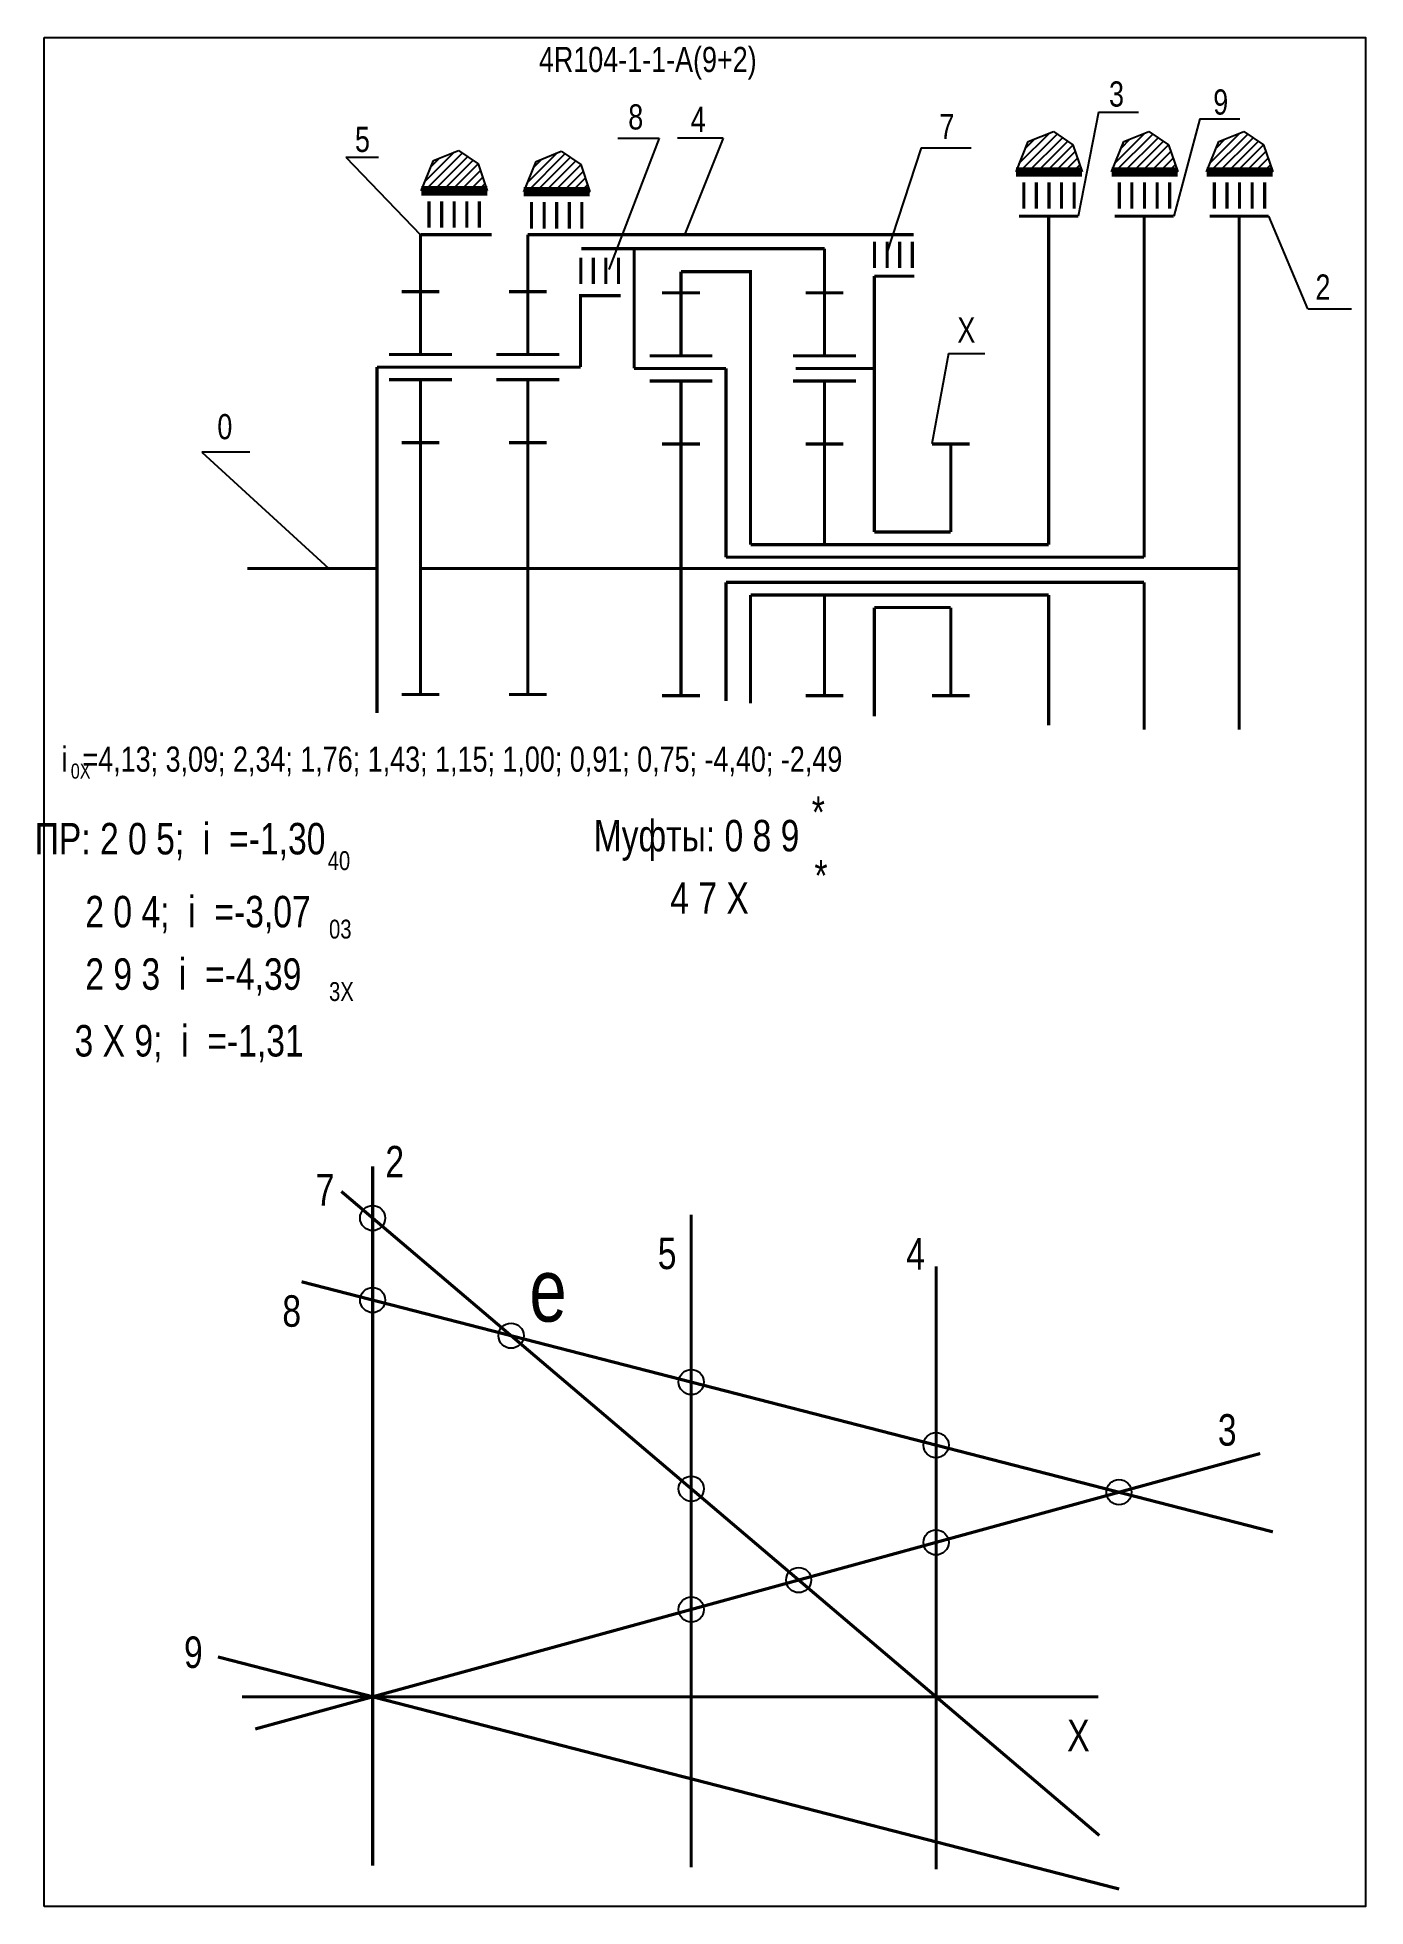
# Model space of a CAD drawing. Extents: x -354 to -142, y 153 to 450.
import ezdxf

# ---------------------------------------------------------------- set-up
doc = ezdxf.new("R2010")
doc.units = 0
doc.header["$LTSCALE"] = 15
doc.layers.add('DIM', color=92, linetype='CONTINUOUS')
doc.layers.add('MAIN', color=5, linetype='CONTINUOUS')
doc.styles.add('AMK', font='amk.shx', dxfattribs={"width": 0.8})

msp = doc.modelspace()

# ---------------------------------------------------------------- hatches: boundary and pattern name
at = {"layer": 'DIM'}
h = msp.add_hatch(dxfattribs=at)
h.set_pattern_fill('_USER', color=0, angle=45, style=0, pattern_type=0)
h.set_pattern_definition([(45, (54.257, 2.7853), (-0.7071068, 0.7071068), [])])
h.paths.add_polyline_path([(-196.04, 433.3), (-197.98, 428.48), (-187.49, 428.48), (-188.94, 432.81), (-192.05, 434.92)])
h = msp.add_hatch(dxfattribs=at)
h.set_pattern_fill('_USER', color=0, angle=45, style=0, pattern_type=0)
h.set_pattern_definition([(45, (69.4396, 2.7853), (-0.7071068, 0.7071068), [])])
h.paths.add_polyline_path([(-180.86, 433.3), (-182.8, 428.48), (-172.3, 428.48), (-173.75, 432.81), (-176.87, 434.92)])
h = msp.add_hatch(dxfattribs=at)
h.set_pattern_fill('_USER', color=0, angle=45, style=0, pattern_type=0)
h.set_pattern_definition([(45, (84.5406, 2.7853), (-0.7071068, 0.7071068), [])])
h.paths.add_polyline_path([(-165.76, 433.3), (-167.7, 428.48), (-157.2, 428.48), (-158.65, 432.81), (-161.77, 434.92)])
h = msp.add_hatch(dxfattribs=at)
h.set_pattern_fill('_USER', color=0, angle=45, style=0, pattern_type=0)
h.set_pattern_definition([(45, (-40.2674, -0.2208), (-0.7071068, 0.7071068), [])])
h.paths.add_polyline_path([(-290.56, 430.3), (-292.51, 425.48), (-282.01, 425.48), (-283.46, 429.8), (-286.58, 431.92)])
h = msp.add_hatch(dxfattribs=at)
h.set_pattern_fill('_USER', color=0, angle=45, style=0, pattern_type=0)
h.set_pattern_definition([(45, (-23.9747, -0.3551), (-0.7071068, 0.7071068), [])])
h.paths.add_polyline_path([(-274.27, 430.16), (-276.21, 425.34), (-265.72, 425.34), (-267.17, 429.67), (-270.28, 431.78)])

# ---------------------------------------------------------------- linework, layer by layer
at = {"layer": 'DIM', "color": 0}
for p, q in [((-184.87, 437.96), (-188.11, 421.47)), ((-184.87, 437.96), (-178.52, 437.96)), ((-168.77, 436.91), (-172.92, 421.47)), ((-168.77, 436.91), (-162.42, 436.91)), ((-254.69, 433.85), (-262.7, 412.98)), ((-261.26, 433.85), (-254.69, 433.85)), ((-244.54, 433.86), (-251.8, 433.86)), ((-244.54, 433.86), (-250.69, 418.52)), ((-196.04, 433.3), (-192.05, 434.92)), ((-192.05, 434.92), (-188.94, 432.81)), ((-180.86, 433.3), (-176.87, 434.92)), ((-176.87, 434.92), (-173.75, 432.81)), ((-165.76, 433.3), (-161.77, 434.92)), ((-161.77, 434.92), (-158.65, 432.81)), ((-304.5, 430.82), (-299.32, 430.82)), ((-304.5, 430.82), (-292.62, 418.52)), ((-290.56, 430.3), (-286.58, 431.92)), ((-286.58, 431.92), (-283.46, 429.8)), ((-274.27, 430.16), (-270.28, 431.78)), ((-270.28, 431.78), (-267.17, 429.67)), ((-213.05, 432.32), (-218.58, 415.49)), ((-213.05, 432.32), (-205.1, 432.32)), ((-197.98, 428.48), (-196.04, 433.3)), ((-188.94, 432.81), (-187.49, 428.48)), ((-182.8, 428.48), (-180.86, 433.3)), ((-173.75, 432.81), (-172.3, 428.48)), ((-167.7, 428.48), (-165.76, 433.3)), ((-158.65, 432.81), (-157.2, 428.48)), ((-292.51, 425.48), (-290.56, 430.3)), ((-283.46, 429.8), (-282.01, 425.48)), ((-276.21, 425.34), (-274.27, 430.16)), ((-267.17, 429.67), (-265.72, 425.34)), ((-151.61, 406.73), (-157.82, 421.47)), ((-151.61, 406.73), (-144.69, 406.73)), ((-208.7, 399.65), (-211.35, 385.27)), ((-208.7, 399.65), (-202.97, 399.65)), ((-319.75, 383.95), (-327.36, 383.95)), ((-327.36, 383.95), (-307.2, 365.47))]:
    msp.add_line(p, q, dxfattribs=at)
at = {"layer": 'DIM', "color": 0, "const_width": 0.5}
for points in [[(-192.81, 369.27), (-192.81, 421.47)], [(-177.63, 367.27), (-177.63, 421.47)], [(-162.53, 365.47), (-162.53, 421.47)], [(-283.99, 418.52), (-283.99, 418.52), (-281.32, 418.52)], [(-214.23, 418.52), (-275.57, 418.52)], [(-267.06, 416.29), (-228.41, 416.29)], [(-258.68, 397.27), (-258.68, 416.29)], [(-251.23, 412.63), (-240.17, 412.63), (-240.17, 369.27)], [(-220.5, 411.93), (-220.5, 371.27)], [(-220.5, 411.93), (-214.15, 411.93)], [(-267.19, 397.47), (-267.19, 408.82), (-260.83, 408.82)], [(-299.54, 397.47), (-299.54, 342.51)], [(-244.07, 397.27), (-244.07, 367.27)], [(-220.5, 371.27), (-208.35, 371.27)], [(-240.17, 369.27), (-228.41, 369.27)], [(-228.41, 369.27), (-192.81, 369.27)], [(-320.17, 365.47), (-301.02, 365.47)], [(-301.02, 365.47), (-299.54, 365.47)], [(-292.62, 365.47), (-275.57, 365.47)], [(-275.57, 365.47), (-162.53, 365.47)], [(-244.07, 367.27), (-177.63, 367.27)], [(-162.53, 339.89), (-162.53, 365.47)], [(-244.07, 363.27), (-177.63, 363.27)], [(-244.07, 363.27), (-244.07, 344.43)], [(-177.63, 339.89), (-177.63, 363.27)], [(-240.17, 361.27), (-228.41, 361.27)], [(-240.17, 361.27), (-240.17, 344.08)], [(-228.41, 361.27), (-192.81, 361.27)], [(-220.5, 359.27), (-220.5, 342.01)], [(-220.5, 359.27), (-208.35, 359.27)], [(-192.81, 340.55), (-192.81, 361.27)], [(-300.23, 270.47), (-300.23, 159.39)], [(-184.75, 164.17), (-305.21, 266.5)], [(-249.6, 262.79), (-249.6, 159.12)], [(-210.69, 254.6), (-210.69, 158.81)], [(-157.17, 212.41), (-311.53, 252.15)], [(-159.18, 224.86), (-318.89, 181.09)], [(-181.6, 155.66), (-324.82, 192.54)], [(-321, 186.21), (-184.93, 186.21)]]:
    msp.add_lwpolyline(points, dxfattribs=at)
at = {"layer": 'DIM', "color": 0}
for centre in [(-300.23, 262.27), (-300.23, 249.24), (-278.23, 243.58), (-249.6, 236.21), (-210.69, 226.19), (-249.6, 219.26), (-181.63, 218.71), (-210.69, 210.74), (-232.53, 204.76), (-249.6, 200.08)]:
    msp.add_circle(centre, 2, dxfattribs=at)
at = {"layer": 'MAIN'}
for points in [[(-352.43, 152.87), (-352.43, 449.87)], [(-352.43, 449.87), (-142.43, 449.87), (-142.43, 152.87), (-352.43, 152.87)]]:
    msp.add_lwpolyline(points, dxfattribs=at)
at = {"layer": 'MAIN', "color": 0}
for points, const_width in [([(-197.98, 428.48), (-187.49, 428.48)], 1.5), ([(-182.8, 428.48), (-172.3, 428.48)], 1.5), ([(-167.7, 428.48), (-157.2, 428.48)], 1.5), ([(-292.51, 425.48), (-282.01, 425.48)], 1.5), ([(-276.21, 425.34), (-265.72, 425.34)], 1.5), ([(-188.75, 426.83), (-188.75, 422.64)], 0.5), ([(-173.57, 426.83), (-173.57, 422.64)], 0.5), ([(-158.47, 426.83), (-158.47, 422.64)], 0.5), ([(-283.27, 423.83), (-283.27, 419.63)], 0.5), ([(-266.98, 423.69), (-266.98, 419.5)], 0.5), ([(-197.52, 421.47), (-188.11, 421.47)], 0.5), ([(-182.33, 421.47), (-172.92, 421.47)], 0.5), ([(-167.23, 421.47), (-157.82, 421.47)], 0.5), ([(-292.62, 409.47), (-292.62, 418.52)], 0.5), ([(-292.62, 418.52), (-283.99, 418.52)], 0.5), ([(-275.57, 409.47), (-275.57, 418.52)], 0.5), ([(-228.41, 399.27), (-228.41, 416.29)], 0.5), ([(-251.23, 409.27), (-251.23, 412.63)], 0.5), ([(-292.62, 409.47), (-295.62, 409.47)], 0.5), ([(-292.62, 399.47), (-292.62, 409.47)], 0.5), ([(-292.62, 409.47), (-289.62, 409.47)], 0.5), ([(-275.57, 409.47), (-278.57, 409.47)], 0.5), ([(-275.57, 399.47), (-275.57, 409.47)], 0.5), ([(-275.57, 409.47), (-272.57, 409.47)], 0.5), ([(-251.23, 409.27), (-254.23, 409.27)], 0.5), ([(-251.23, 399.27), (-251.23, 409.27)], 0.5), ([(-251.23, 409.27), (-248.23, 409.27)], 0.5), ([(-228.41, 409.27), (-231.41, 409.27)], 0.5), ([(-228.41, 409.27), (-225.41, 409.27)], 0.5), ([(-228.41, 399.27), (-233.41, 399.27)], 0.5), ([(-228.41, 399.27), (-223.41, 399.27)], 0.5), ([(-267.19, 397.47), (-299.54, 397.47)], 0.5), ([(-292.62, 395.47), (-297.62, 395.47)], 0.5), ([(-292.62, 385.47), (-292.62, 395.47), (-287.62, 395.47)], 0.5), ([(-275.57, 395.47), (-280.57, 395.47)], 0.5), ([(-275.57, 385.47), (-275.57, 395.47), (-270.57, 395.47)], 0.5), ([(-244.07, 397.27), (-258.68, 397.27)], 0.5), ([(-251.23, 395.27), (-256.23, 395.27)], 0.5), ([(-251.23, 385.27), (-251.23, 395.27), (-246.23, 395.27)], 0.5), ([(-228.41, 395.27), (-233.41, 395.27)], 0.5), ([(-220.5, 397.27), (-233.01, 397.27)], 0.5), ([(-228.41, 385.27), (-228.41, 395.27), (-223.41, 395.27)], 0.5), ([(-292.62, 385.47), (-295.62, 385.47)], 0.5), ([(-292.62, 365.47), (-292.62, 385.47)], 0.5), ([(-292.62, 385.47), (-289.62, 385.47)], 0.5), ([(-275.57, 385.47), (-278.57, 385.47)], 0.5), ([(-275.57, 365.47), (-275.57, 385.47)], 0.5), ([(-275.57, 385.47), (-272.57, 385.47)], 0.5), ([(-251.23, 385.27), (-254.23, 385.27)], 0.5), ([(-251.23, 365.47), (-251.23, 385.27)], 0.5), ([(-251.23, 385.27), (-248.23, 385.27)], 0.5), ([(-228.41, 385.27), (-231.41, 385.27)], 0.5), ([(-228.41, 369.27), (-228.41, 385.27)], 0.5), ([(-228.41, 385.27), (-225.41, 385.27)], 0.5), ([(-208.35, 385.27), (-211.35, 385.27)], 0.5), ([(-208.35, 371.27), (-208.35, 385.27)], 0.5), ([(-208.35, 385.27), (-205.35, 385.27)], 0.5), ([(-292.62, 365.47), (-292.62, 345.47)], 0.5), ([(-275.57, 365.47), (-275.57, 345.47)], 0.5), ([(-251.23, 365.47), (-251.23, 345.27)], 0.5), ([(-228.41, 361.27), (-228.41, 345.27)], 0.5), ([(-208.35, 359.27), (-208.35, 345.27)], 0.5), ([(-292.62, 345.47), (-295.62, 345.47)], 0.5), ([(-292.62, 345.47), (-289.62, 345.47)], 0.5), ([(-275.57, 345.47), (-278.57, 345.47)], 0.5), ([(-275.57, 345.47), (-272.57, 345.47)], 0.5), ([(-251.23, 345.27), (-254.23, 345.27)], 0.5), ([(-251.23, 345.27), (-248.23, 345.27)], 0.5), ([(-228.41, 345.27), (-231.41, 345.27)], 0.5), ([(-228.41, 345.27), (-225.41, 345.27)], 0.5), ([(-208.35, 345.27), (-211.35, 345.27)], 0.5), ([(-208.35, 345.27), (-205.35, 345.27)], 0.5)]:
    msp.add_lwpolyline(points, dxfattribs=dict(at, const_width=const_width))
for points in [[(-196.75, 426.83, 0.5, 0.5, 0), (-196.75, 422.64, 0.5, 0.5, 0)], [(-194.75, 426.83, 0.5, 0.5, 0), (-194.75, 422.64, 0.5, 0.5, 0)], [(-192.75, 426.83, 0.5, 0.5, 0), (-192.75, 422.64, 0.5, 0.5, 0)], [(-190.75, 426.83, 0.5, 0.5, 0), (-190.75, 422.64, 0.5, 0.5, 0)], [(-181.57, 426.83, 0.5, 0.5, 0), (-181.57, 422.64, 0.5, 0.5, 0)], [(-179.57, 426.83, 0.5, 0.5, 0), (-179.57, 422.64, 0.5, 0.5, 0)], [(-177.57, 426.83, 0.5, 0.5, 0), (-177.57, 422.64, 0.5, 0.5, 0)], [(-175.57, 426.83, 0.5, 0.5, 0), (-175.57, 422.64, 0.5, 0.5, 0)], [(-166.47, 426.83, 0.5, 0.5, 0), (-166.47, 422.64, 0.5, 0.5, 0)], [(-164.47, 426.83, 0.5, 0.5, 0), (-164.47, 422.64, 0.5, 0.5, 0)], [(-162.47, 426.83, 0.5, 0.5, 0), (-162.47, 422.64, 0.5, 0.5, 0)], [(-160.47, 426.83, 0.5, 0.5, 0), (-160.47, 422.64, 0.5, 0.5, 0)], [(-291.27, 423.83, 0.5, 0.5, 0), (-291.27, 419.63, 0.5, 0.5, 0)], [(-289.27, 423.83, 0.5, 0.5, 0), (-289.27, 419.63, 0.5, 0.5, 0)], [(-287.27, 423.83, 0.5, 0.5, 0), (-287.27, 419.63, 0.5, 0.5, 0)], [(-285.27, 423.83, 0.5, 0.5, 0), (-285.27, 419.63, 0.5, 0.5, 0)], [(-274.98, 423.69, 0.5, 0.5, 0), (-274.98, 419.5, 0.5, 0.5, 0)], [(-272.98, 423.69, 0.5, 0.5, 0), (-272.98, 419.5, 0.5, 0.5, 0)], [(-270.98, 423.69, 0.5, 0.5, 0), (-270.98, 419.5, 0.5, 0.5, 0)], [(-268.98, 423.69, 0.5, 0.5, 0), (-268.98, 419.5, 0.5, 0.5, 0)], [(-220.47, 417.4, 0.5, 0.5, 0), (-220.47, 413.2, 0.5, 0.5, 0)], [(-218.47, 417.4, 0.5, 0.5, 0), (-218.47, 413.2, 0.5, 0.5, 0)], [(-216.47, 417.4, 0.5, 0.5, 0), (-216.47, 413.2, 0.5, 0.5, 0)], [(-214.47, 417.4, 0.5, 0.5, 0), (-214.47, 413.2, 0.5, 0.5, 0)], [(-267.16, 414.88, 0.5, 0.5, 0), (-267.16, 410.68, 0.5, 0.5, 0)], [(-265.16, 414.88, 0.5, 0.5, 0), (-265.16, 410.68, 0.5, 0.5, 0)], [(-263.16, 414.88, 0.5, 0.5, 0), (-263.16, 410.68, 0.5, 0.5, 0)], [(-261.16, 414.88, 0.5, 0.5, 0), (-261.16, 410.68, 0.5, 0.5, 0)], [(-287.62, 399.47, 0.5, 0.5, 0), (-297.62, 399.47, 0.5, 0.5, 0)], [(-270.57, 399.47, 0.5, 0.5, 0), (-280.57, 399.47, 0.5, 0.5, 0)], [(-246.23, 399.27, 0.5, 0.5, 0), (-256.23, 399.27, 0.5, 0.5, 0)]]:
    msp.add_lwpolyline(points, format="xyseb", dxfattribs=at)

# ---------------------------------------------------------------- texts
at = {"layer": 'DIM', "color": 0, "style": 'AMK', "width": 0.8}
for s, height, p in [('4R104-1-1-A(9+2)', 4, (-273.81, 444.36)), ('3', 4, (-183.21, 438.87)), ('9', 4, (-166.65, 437.6)), ('8', 4, (-259.61, 435.23)), ('4', 4, (-249.69, 434.84)), ('7', 4, (-210.16, 433.7)), ('5', 4, (-303.04, 431.66)), ('2', 4, (-150.4, 408.2)), ('X', 4, (-207.31, 401.37)), ('0', 4, (-324.91, 386.02)), ('i  =4,13; 3,09; 2,34; 1,76; 1,43; 1,15; 1,00; 0,91; 0,75; -4,40; -2,49', 4, (-349.67, 333.19)), ('0X', 2.4, (-348.2, 332.09)), ('*', 5, (-230.45, 324.26)), (' ПР: 2 0 5;  i  =-1,30', 5, (-355.43, 320.05)), ('Муфты: 0 8 9', 5, (-265.11, 320.53)), ('40', 3, (-307.37, 317.56)), ('*', 5, (-230.02, 314.18)), ('       4 7 X', 5, (-263.34, 310.61)), ('    2 0 4;  i  =-3,07', 5, (-351.84, 308.46)), ('03', 3, (-307.16, 306.68)), ('    2 9 3  i  =-4,39', 5, (-351.84, 298.54)), ('3X', 3, (-307.16, 296.76)), ('     3 X 9;  i  =-1,31', 5, (-355.04, 287.94)), ('2', 5, (-298.21, 268.73)), ('7', 5, (-309.27, 264.26)), ('5', 5, (-254.92, 254.16)), ('4', 5, (-215.44, 254.08)), ('e', 10, (-275.33, 245.82)), ('8', 5, (-314.58, 245)), ('3', 5, (-165.91, 226.11)), ('9', 5, (-330.21, 190.79)), ('X', 5, (-189.86, 177.56))]:
    msp.add_text(s, height=height, dxfattribs=at).set_placement(p)

doc.saveas('drawing.dxf')
